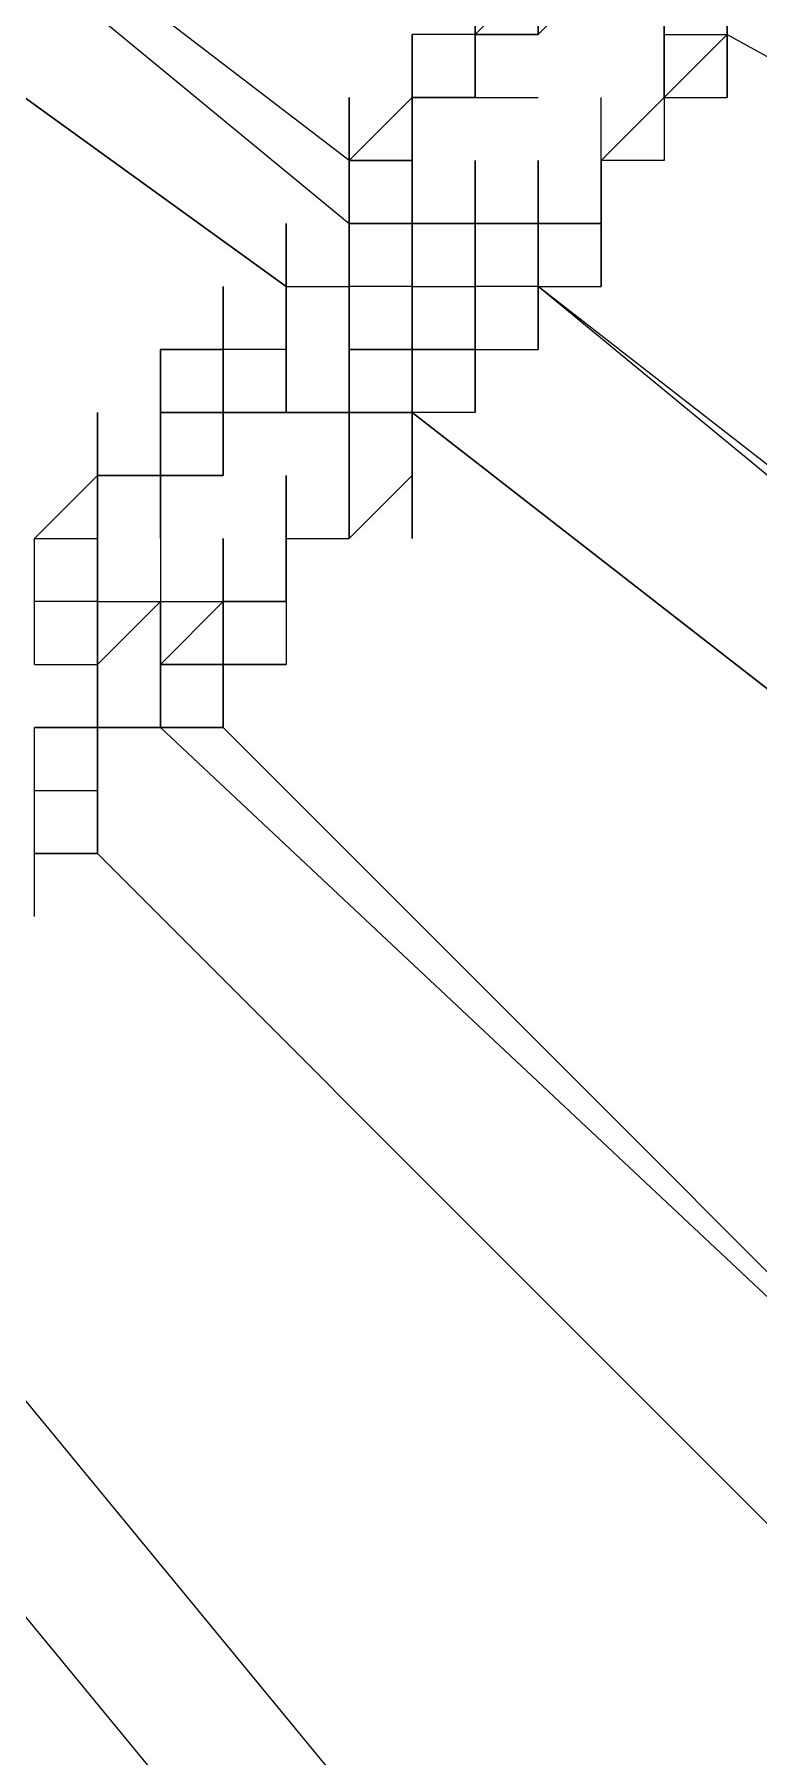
# Model space of a CAD drawing. Header units: inches. Extents: x 3324238 to 135265466, y -1036581 to 20094598.
# Drawn here: x 3353733.148 to 3353734.075, y -519030.691 to -519028.489 of the extents above; entities that cross this region are included whole.
import ezdxf

# ---------------------------------------------------------------- set-up
doc = ezdxf.new("R2010")
doc.units = ezdxf.units.IN
doc.header["$MEASUREMENT"] = 0
doc.layers.add('PDF_Geometry', color=7, linetype='Continuous')

msp = doc.modelspace()

# ---------------------------------------------------------------- linework, layer by layer
at = {"layer": 'PDF_Geometry', "lineweight": 25}
for points in [[(3353733.4706, -519028.8112), (3353733.4706, -519028.7306), (3353733.4706, -519028.8112), (3353733.5512, -519028.8112), (3353733.5512, -519028.7306), (3353733.5512, -519028.8112), (3353733.5512, -519028.8918), (3353733.5512, -519028.8112), (3353733.5512, -519028.8918), (3353733.5512, -519028.9723), (3353733.5512, -519029.0529), (3353733.5512, -519028.9723), (3353733.5512, -519028.8918), (3353733.5512, -519028.8112), (3353733.5512, -519028.7306), (3353733.5512, -519028.6501), (3353733.5512, -519028.5695), (3353733.5512, -519028.6501), (3353733.5512, -519028.5695), (3353733.5512, -519028.6501), (3353732.1814, -519027.6026)], [(3353732.1814, -519027.6026), (3353733.5512, -519028.7306), (3353733.6317, -519028.7306), (3353733.6317, -519028.6501), (3353733.6317, -519028.5695), (3353733.6317, -519028.6501), (3353733.6317, -519028.5695), (3353733.6317, -519028.4889), (3353733.6317, -519028.5695), (3353733.6317, -519028.6501), (3353733.6317, -519028.5695), (3353733.6317, -519028.4889), (3353733.6317, -519028.5695), (3353733.6317, -519028.6501), (3353733.6317, -519028.5695), (3353733.7123, -519028.5695), (3353733.7123, -519028.4889), (3353733.7123, -519028.4083)], [(3353732.0203, -519027.7638), (3353733.4706, -519028.8112), (3353733.5512, -519028.8112), (3353733.5512, -519028.8918), (3353733.6317, -519028.8918), (3353733.6317, -519028.8112), (3353733.6317, -519028.7306), (3353733.6317, -519028.6501), (3353733.6317, -519028.7306), (3353733.6317, -519028.8112), (3353733.5512, -519028.8112), (3353733.5512, -519028.7306), (3353733.5512, -519028.6501), (3353733.5512, -519028.7306), (3353733.5512, -519028.6501), (3353733.5512, -519028.7306), (3353733.6317, -519028.7306), (3353733.6317, -519028.8112), (3353733.6317, -519028.8918), (3353733.5512, -519028.8918), (3353733.5512, -519028.8112), (3353733.5512, -519028.7306), (3353733.5512, -519028.8112), (3353733.5512, -519028.8918), (3353733.5512, -519028.8112), (3353733.5512, -519028.8918), (3353733.5512, -519028.8112), (3353733.5512, -519028.8918), (3353733.5512, -519028.9723), (3353733.5512, -519028.8918)], [(3353733.4706, -519028.8918), (3353733.4706, -519028.8112), (3353732.0203, -519027.7638)], [(3353733.8734, -519028.2472), (3353733.8734, -519028.3278), (3353733.7929, -519028.3278), (3353733.7929, -519028.4083), (3353733.7929, -519028.4889), (3353733.7929, -519028.4083), (3353733.7929, -519028.4889), (3353733.8734, -519028.4083), (3353733.954, -519028.4083), (3353733.954, -519028.4889), (3353733.954, -519028.4083), (3353733.954, -519028.4889), (3353734.0346, -519028.4889), (3353734.0346, -519028.4083), (3353734.0346, -519028.4889), (3353734.0346, -519028.4083), (3353734.0346, -519028.3278), (3353734.0346, -519028.2472), (3353734.0346, -519028.3278), (3353734.0346, -519028.2472), (3353734.0346, -519028.1666), (3353734.1152, -519028.1666), (3353734.1152, -519028.2472), (3353734.1152, -519028.1666)], [(3353733.7123, -519028.4083), (3353733.7123, -519028.4889), (3353733.7929, -519028.4889), (3353733.7929, -519028.4083), (3353733.7123, -519028.4889), (3353733.7123, -519028.4083), (3353733.7123, -519028.4889), (3353733.7123, -519028.5695), (3353733.7123, -519028.4889), (3353733.7123, -519028.4083), (3353733.7929, -519028.3278), (3353733.7929, -519028.2472), (3353733.7929, -519028.3278), (3353733.7929, -519028.4083), (3353733.7929, -519028.4889)], [(3353733.7123, -519028.4889), (3353733.7123, -519028.4083), (3353733.7123, -519028.4889), (3353733.7123, -519028.4083), (3353733.7123, -519028.3278)], [(3353734.0346, -519028.4889), (3353735.646, -519029.3752), (3353734.0346, -519028.4083), (3353734.0346, -519028.4889), (3353734.0346, -519028.4083), (3353734.0346, -519028.4889), (3353734.0346, -519028.5695), (3353734.0346, -519028.4889), (3353733.954, -519028.5695), (3353733.954, -519028.6501), (3353733.8734, -519028.6501), (3353733.8734, -519028.7306), (3353733.8734, -519028.6501), (3353733.954, -519028.5695), (3353733.954, -519028.4889), (3353733.954, -519028.5695), (3353733.954, -519028.4889), (3353733.954, -519028.5695), (3353733.954, -519028.4889), (3353733.954, -519028.5695)], [(3353733.954, -519028.4083), (3353733.954, -519028.4889), (3353733.954, -519028.5695), (3353734.0346, -519028.5695)], [(3353733.954, -519028.5695), (3353733.954, -519028.4889), (3353733.954, -519028.4083)], [(3353734.0346, -519028.4083), (3353734.0346, -519028.4889), (3353734.0346, -519028.4083)], [(3353733.6317, -519028.8112), (3353733.6317, -519028.7306), (3353733.6317, -519028.8112), (3353733.6317, -519028.7306), (3353733.6317, -519028.8112), (3353733.6317, -519028.7306), (3353733.6317, -519028.8112), (3353733.6317, -519028.7306), (3353733.6317, -519028.6501), (3353733.6317, -519028.7306), (3353733.6317, -519028.6501), (3353733.6317, -519028.7306), (3353733.6317, -519028.6501), (3353733.6317, -519028.7306), (3353733.6317, -519028.6501), (3353733.6317, -519028.5695), (3353733.6317, -519028.4889), (3353733.6317, -519028.5695), (3353733.7123, -519028.5695), (3353733.7929, -519028.5695)], [(3353733.6317, -519028.6501), (3353733.6317, -519028.5695), (3353733.6317, -519028.4889)], [(3353733.7123, -519028.4889), (3353733.6317, -519028.4889), (3353733.6317, -519028.5695), (3353733.6317, -519028.6501), (3353733.6317, -519028.5695), (3353733.6317, -519028.6501), (3353733.6317, -519028.5695), (3353733.6317, -519028.6501), (3353733.6317, -519028.5695)], [(3353733.7123, -519028.5695), (3353733.7123, -519028.4889)], [(3353733.7929, -519028.4889), (3353733.7123, -519028.4889), (3353733.7123, -519028.5695)], [(3353733.5512, -519028.6501), (3353733.5512, -519028.5695)], [(3353733.7123, -519028.5695), (3353733.6317, -519028.5695), (3353733.5512, -519028.6501)], [(3353733.5512, -519028.6501), (3353733.5512, -519028.5695)], [(3353733.5512, -519028.65), (3353733.5512, -519028.5695)], [(3353733.8734, -519028.7306), (3353733.8734, -519028.6501), (3353733.8734, -519028.5695)], [(3353733.8734, -519028.7306), (3353733.8734, -519028.6501), (3353733.8734, -519028.5695)], [(3353733.8734, -519028.65), (3353733.8734, -519028.5695)], [(3353733.4706, -519029.1335), (3353733.4706, -519029.2141), (3353733.4706, -519029.1335), (3353733.5512, -519029.1335), (3353733.6317, -519029.0529), (3353733.6317, -519028.9723), (3353733.6317, -519028.8918), (3353733.6317, -519028.8112), (3353733.6317, -519028.7306), (3353733.6317, -519028.6501), (3353733.6317, -519028.7306), (3353733.6317, -519028.6501), (3353733.6317, -519028.7306), (3353733.6317, -519028.8112), (3353733.6317, -519028.7306), (3353733.6317, -519028.6501), (3353733.6317, -519028.7306), (3353733.6317, -519028.8112), (3353733.6317, -519028.7306), (3353733.6317, -519028.8112), (3353733.6317, -519028.8918), (3353733.6317, -519028.8112), (3353733.5512, -519028.8112), (3353733.5512, -519028.7306), (3353733.5512, -519028.8112), (3353733.5512, -519028.8918), (3353733.5512, -519028.8112), (3353733.5512, -519028.8918), (3353733.6317, -519028.8918), (3353733.6317, -519028.8112), (3353733.6317, -519028.8918), (3353733.6317, -519028.8112), (3353733.6317, -519028.8918), (3353733.7123, -519028.8918), (3353733.7929, -519028.8918), (3353733.7929, -519028.8112), (3353733.7929, -519028.7306), (3353733.7929, -519028.8112), (3353733.7929, -519028.7306), (3353733.7929, -519028.6501), (3353733.7929, -519028.7306), (3353733.7929, -519028.6501), (3353733.7929, -519028.7306), (3353733.7929, -519028.8112), (3353733.8734, -519028.8112), (3353733.8734, -519028.7306), (3353733.8734, -519028.6501), (3353733.8734, -519028.7306), (3353733.8734, -519028.8112), (3353733.8734, -519028.7306), (3353733.8734, -519028.8112), (3353733.8734, -519028.7306), (3353733.8734, -519028.8112)], [(3353733.5511, -519028.6501), (3353733.5511, -519028.7306)], [(3353733.6317, -519028.6501), (3353733.5512, -519028.6501), (3353733.6317, -519028.6501)], [(3353733.6317, -519028.65), (3353733.6317, -519028.7306), (3353733.6317, -519028.8112), (3353733.6317, -519028.8918), (3353733.6317, -519028.9723), (3353733.6317, -519029.0529)], [(3353733.6317, -519028.7306), (3353733.6317, -519028.65)], [(3353733.6317, -519028.7306), (3353733.6317, -519028.6501)], [(3353733.6317, -519028.7306), (3353733.6317, -519028.6501)], [(3353733.7123, -519028.7306), (3353733.7123, -519028.65)], [(3353735.2432, -519029.9392), (3353733.7929, -519028.8112), (3353733.7123, -519028.8112), (3353733.7123, -519028.8918), (3353733.7123, -519028.8112), (3353733.7123, -519028.7306), (3353733.7123, -519028.6501), (3353733.7123, -519028.7306), (3353733.7929, -519028.7306), (3353733.7929, -519028.6501), (3353733.7929, -519028.7306), (3353733.7929, -519028.8112), (3353733.7123, -519028.8112), (3353733.7123, -519028.8918), (3353733.7123, -519028.9723), (3353733.7123, -519028.8918), (3353733.7123, -519028.8112), (3353733.7123, -519028.7306), (3353733.7123, -519028.8112), (3353733.7123, -519028.8918), (3353733.7123, -519028.8112)], [(3353733.7123, -519028.7306), (3353733.7123, -519028.6501)], [(3353733.7123, -519028.7306), (3353733.7123, -519028.6501)], [(3353733.7929, -519028.7306), (3353733.7929, -519028.6501)], [(3353733.7929, -519028.7306), (3353733.7929, -519028.6501)], [(3353733.7929, -519028.7306), (3353733.7929, -519028.6501)], [(3353733.8734, -519028.7306), (3353733.8734, -519028.65)], [(3353733.8734, -519028.7306), (3353733.8734, -519028.6501), (3353733.8734, -519028.7306)], [(3353733.4706, -519028.8918), (3353733.4706, -519028.8112), (3353733.4706, -519028.8918), (3353733.4706, -519028.8112), (3353733.4706, -519028.7306)], [(3353733.4706, -519028.7306), (3353733.4706, -519028.8112), (3353733.5512, -519028.8112)], [(3353733.4706, -519028.8112), (3353733.4706, -519028.7306)], [(3353733.5512, -519028.8112), (3353733.5512, -519028.7306)], [(3353733.5512, -519028.8112), (3353733.5512, -519028.7306)], [(3353733.5512, -519028.8112), (3353733.5512, -519028.7306)], [(3353733.5512, -519028.8112), (3353733.5512, -519028.7306)], [(3353733.6317, -519028.7306), (3353733.5512, -519028.7306)], [(3353733.5512, -519028.8112), (3353733.5512, -519028.7306)], [(3353733.5512, -519028.8112), (3353733.5512, -519028.7306)], [(3353733.5512, -519028.8112), (3353733.5512, -519028.7306)], [(3353733.6317, -519028.7306), (3353733.6317, -519028.8112), (3353733.6317, -519028.8918), (3353733.6317, -519028.8112), (3353733.6317, -519028.7306), (3353733.6317, -519028.8112), (3353733.7123, -519028.8112), (3353733.7123, -519028.8918), (3353733.7123, -519028.8112), (3353733.7123, -519028.7306)], [(3353733.7123, -519028.7306), (3353733.6317, -519028.7306)], [(3353733.6317, -519028.8918), (3353733.6317, -519028.8112), (3353733.6317, -519028.7306)], [(3353733.6317, -519028.8112), (3353733.6317, -519028.7306)], [(3353733.6317, -519028.7306), (3353733.7123, -519028.7306)], [(3353733.6317, -519028.7306), (3353733.6317, -519028.8112), (3353733.6317, -519028.7306)], [(3353733.7123, -519028.7306), (3353733.7929, -519028.7306), (3353733.7123, -519028.7306)], [(3353733.7123, -519028.8112), (3353733.7123, -519028.7306)], [(3353733.7929, -519028.8112), (3353733.7929, -519028.7306), (3353733.7123, -519028.7306)], [(3353733.7123, -519028.8112), (3353733.7123, -519028.7306)], [(3353733.7928, -519028.8112), (3353733.7928, -519028.7306)], [(3353735.082, -519030.0198), (3353735.1626, -519030.0198), (3353735.1626, -519029.9392), (3353733.7929, -519028.8112), (3353733.7929, -519028.7306)], [(3353733.7929, -519028.8112), (3353733.7929, -519028.7306), (3353733.7929, -519028.8112)], [(3353733.7929, -519028.7306), (3353733.8734, -519028.7306), (3353733.7929, -519028.7306)], [(3353733.7929, -519028.8112), (3353733.7929, -519028.7306)], [(3353733.7929, -519028.8112), (3353733.7929, -519028.7306)], [(3353733.7929, -519028.8112), (3353733.7929, -519028.7306)], [(3353733.7929, -519028.8112), (3353733.7929, -519028.7306)], [(3353733.7929, -519028.8112), (3353733.7929, -519028.7306)], [(3353733.7929, -519028.8112), (3353733.7929, -519028.7306)], [(3353733.7929, -519028.8112), (3353733.7929, -519028.7306)], [(3353733.4706, -519028.8918), (3353733.4706, -519028.9723), (3353733.4706, -519028.8918), (3353733.4706, -519028.8112), (3353733.4706, -519028.8918), (3353733.4706, -519028.8112), (3353733.4706, -519028.8918), (3353733.39, -519028.8918), (3353733.39, -519028.9723), (3353733.3094, -519028.9723), (3353733.3094, -519029.0529), (3353733.2289, -519029.0529), (3353733.2289, -519028.9723), (3353733.2289, -519029.0529), (3353733.2289, -519028.9723), (3353733.2289, -519029.0529), (3353733.2289, -519029.1335), (3353733.2289, -519029.2141), (3353733.2289, -519029.1335), (3353733.2289, -519029.2141), (3353733.2289, -519029.1335), (3353733.2289, -519029.2141), (3353733.2289, -519029.1335), (3353733.2289, -519029.2141), (3353733.2289, -519029.1335), (3353733.2289, -519029.0529), (3353733.2289, -519029.1335), (3353733.2289, -519029.2141), (3353733.2289, -519029.2946), (3353733.2289, -519029.2141), (3353733.2289, -519029.1335), (3353733.2289, -519029.2141), (3353733.3094, -519029.2141)], [(3353733.4706, -519028.8112), (3353733.4706, -519028.8918)], [(3353733.4706, -519028.8112), (3353733.4706, -519028.8918)], [(3353733.5511, -519028.8918), (3353733.5511, -519028.8112)], [(3353733.5512, -519028.8112), (3353733.5512, -519028.8918), (3353733.5512, -519028.9723), (3353733.5512, -519029.0529), (3353733.5512, -519029.1335), (3353733.5512, -519029.0529), (3353733.5512, -519028.9723), (3353733.5512, -519029.0529), (3353733.5512, -519029.1335), (3353733.5512, -519029.0529), (3353733.5512, -519029.1335)], [(3353733.5512, -519028.8918), (3353733.5512, -519028.8112)], [(3353733.5512, -519028.8918), (3353733.5512, -519028.8112)], [(3353733.5512, -519028.8918), (3353733.5512, -519028.8112)], [(3353733.5512, -519028.8918), (3353733.5512, -519028.8112)], [(3353733.5512, -519028.8918), (3353733.5512, -519028.8112)], [(3353733.5512, -519028.9723), (3353733.5512, -519028.8918), (3353733.5512, -519028.8112)], [(3353733.6317, -519028.8918), (3353733.6317, -519028.8112)], [(3353733.7123, -519028.8918), (3353733.7123, -519028.8112)], [(3353733.7123, -519028.8112), (3353733.7123, -519028.8918)], [(3353733.7123, -519028.8918), (3353733.7123, -519028.8112)], [(3353733.7123, -519028.8918), (3353733.7123, -519028.8112)], [(3353733.7929, -519028.8918), (3353733.7929, -519028.8112)], [(3353733.39, -519028.9723), (3353733.39, -519028.8918)], [(3353733.39, -519028.9723), (3353733.39, -519028.8918)], [(3353733.4706, -519028.8918), (3353733.39, -519028.8918)], [(3353733.39, -519028.9723), (3353733.39, -519028.8918)], [(3353733.4706, -519028.9723), (3353733.4706, -519028.8918)], [(3353733.5512, -519028.8918), (3353733.5512, -519028.9723)], [(3353733.5512, -519028.9723), (3353733.5512, -519028.8918)], [(3353733.6317, -519028.9723), (3353733.5512, -519028.9723), (3353733.5512, -519028.8918), (3353733.5512, -519028.9723)], [(3353733.5512, -519028.9723), (3353733.5512, -519028.8918)], [(3353733.7123, -519028.9723), (3353733.6317, -519028.9723), (3353733.6317, -519028.8918), (3353733.7123, -519028.8918), (3353733.6317, -519028.8918), (3353733.6317, -519028.9723), (3353733.6317, -519028.8918), (3353733.6317, -519028.9723), (3353733.6317, -519029.0529), (3353733.6317, -519029.1335), (3353733.6317, -519029.0529)], [(3353733.6317, -519028.9723), (3353733.6317, -519028.8918)], [(3353733.6317, -519028.8918), (3353733.6317, -519028.9723), (3353733.6317, -519029.0529)], [(3353733.3094, -519029.0529), (3353733.2289, -519029.0529), (3353733.2289, -519028.9723)], [(3353733.2289, -519029.0529), (3353733.2289, -519028.9723)], [(3353733.2289, -519029.1335), (3353733.2289, -519029.0529), (3353733.2289, -519028.9723)], [(3353733.39, -519028.9723), (3353733.3094, -519028.9723)], [(3353733.3094, -519029.0529), (3353733.3094, -519028.9723)], [(3353733.3094, -519029.0529), (3353733.3094, -519028.9723)], [(3353733.3094, -519029.0529), (3353733.3094, -519028.9723)], [(3353733.3094, -519029.0529), (3353733.3094, -519028.9723)], [(3353733.3094, -519029.0529), (3353733.3094, -519028.9723)], [(3353733.3094, -519029.0529), (3353733.3094, -519028.9723)], [(3353733.3094, -519029.0529), (3353733.3094, -519028.9723)], [(3353733.3094, -519028.9723), (3353733.3094, -519029.0529)], [(3353733.3094, -519028.9723), (3353733.3094, -519029.0529)], [(3353733.4706, -519028.9723), (3353733.39, -519028.9723)], [(3353733.4706, -519028.9723), (3353733.5512, -519028.9723), (3353733.4706, -519028.9723)], [(3353733.5511, -519029.0529), (3353733.5511, -519028.9724)], [(3353733.5512, -519028.9723), (3353733.6317, -519028.9723)], [(3353733.5512, -519029.0529), (3353733.5512, -519028.9723)], [(3353733.5512, -519029.0529), (3353733.5512, -519028.9723)], [(3353733.6317, -519028.9723), (3353735.082, -519030.1003), (3353733.6317, -519028.9723)], [(3353733.6317, -519029.0529), (3353733.6317, -519028.9724)], [(3353733.1483, -519029.3752), (3353733.2289, -519029.3752), (3353733.2289, -519029.4558), (3353733.2289, -519029.3752), (3353733.2289, -519029.2946), (3353733.2289, -519029.2141), (3353733.2289, -519029.1335), (3353733.2289, -519029.0529), (3353733.3094, -519029.0529), (3353733.3094, -519029.1335), (3353733.3094, -519029.0529), (3353733.3094, -519029.1335), (3353733.3094, -519029.2141), (3353733.3094, -519029.2946), (3353733.3094, -519029.3752), (3353733.39, -519029.3752), (3353733.39, -519029.2946), (3353733.3094, -519029.2946), (3353733.3094, -519029.2141), (3353733.39, -519029.2141), (3353733.39, -519029.1335)], [(3353733.2289, -519029.1335), (3353733.2289, -519029.0529)], [(3353733.3094, -519029.0529), (3353733.2289, -519029.0529)], [(3353733.2289, -519029.1335), (3353733.2289, -519029.0529)], [(3353733.2289, -519029.1335), (3353733.2289, -519029.0529)], [(3353733.2289, -519029.1335), (3353733.2289, -519029.0529)], [(3353733.3094, -519029.0529), (3353733.39, -519029.0529), (3353733.3094, -519029.0529)], [(3353733.3094, -519029.1335), (3353733.3094, -519029.0529)], [(3353733.4706, -519029.1335), (3353733.4706, -519029.2141), (3353733.4706, -519029.1335), (3353733.4706, -519029.2141), (3353733.4706, -519029.1335), (3353733.4706, -519029.0529), (3353733.4706, -519029.1335), (3353733.4706, -519029.0529)], [(3353733.5511, -519029.1335), (3353733.5511, -519029.0529)], [(3353733.1483, -519029.2946), (3353733.2289, -519029.2946), (3353733.2289, -519029.3752), (3353733.3094, -519029.3752), (3353733.39, -519029.3752), (3353733.3094, -519029.3752), (3353733.3094, -519029.2946), (3353733.3094, -519029.2141), (3353733.3094, -519029.2946), (3353733.3094, -519029.2141), (3353733.39, -519029.2141), (3353733.4706, -519029.2141), (3353733.4706, -519029.1335), (3353733.4706, -519029.2141), (3353733.4706, -519029.1335), (3353733.4706, -519029.2141), (3353733.4706, -519029.1335)], [(3353733.1483, -519029.214), (3353733.1483, -519029.1335)], [(3353733.2289, -519029.2141), (3353733.2289, -519029.1335)], [(3353733.2289, -519029.2141), (3353733.2289, -519029.1335)], [(3353733.39, -519029.2141), (3353733.39, -519029.1335)], [(3353733.4706, -519029.2141), (3353733.4706, -519029.1335)], [(3353733.4706, -519029.2141), (3353733.4706, -519029.1335)], [(3353733.2289, -519029.2141), (3353733.1483, -519029.2141)], [(3353733.1483, -519029.2946), (3353733.1483, -519029.2141)], [(3353733.2289, -519029.2946), (3353733.2289, -519029.2141)], [(3353733.2289, -519029.2946), (3353733.2289, -519029.2141)], [(3353733.2289, -519029.2946), (3353733.2289, -519029.2141)], [(3353733.2289, -519029.2946), (3353733.3094, -519029.2141)], [(3353733.2289, -519029.2946), (3353733.2289, -519029.2141)], [(3353733.2289, -519029.2141), (3353733.2289, -519029.2946)], [(3353733.2289, -519029.2141), (3353733.2289, -519029.2946)], [(3353733.2289, -519029.2946), (3353733.2289, -519029.2141)], [(3353733.3094, -519029.2946), (3353733.3094, -519029.214)], [(3353734.5986, -519030.6643), (3353734.5986, -519030.5838), (3353733.3094, -519029.3752), (3353733.3094, -519029.2946), (3353733.39, -519029.2141), (3353733.39, -519029.2946), (3353733.39, -519029.2141), (3353733.4706, -519029.2141), (3353733.4706, -519029.2946)], [(3353733.39, -519029.2141), (3353733.4706, -519029.2141)], [(3353733.39, -519029.2141), (3353733.4706, -519029.2141), (3353733.39, -519029.2141)], [(3353733.39, -519029.2141), (3353733.4706, -519029.2141)], [(3353733.1483, -519029.2946), (3353733.2289, -519029.2946)], [(3353733.2289, -519029.3752), (3353733.2289, -519029.2946)], [(3353733.2289, -519029.3752), (3353733.2289, -519029.2946)], [(3353733.2289, -519029.3752), (3353733.2289, -519029.2946)], [(3353733.2289, -519029.3752), (3353733.2289, -519029.2946)], [(3353733.2289, -519029.3752), (3353733.2289, -519029.2946)], [(3353733.2289, -519029.3752), (3353733.2289, -519029.2946)], [(3353733.2289, -519029.3752), (3353733.2289, -519029.2946)], [(3353733.2289, -519029.3752), (3353733.2289, -519029.2946)], [(3353733.2289, -519029.3752), (3353733.2289, -519029.2946)], [(3353733.2289, -519029.3752), (3353733.2289, -519029.2946)], [(3353733.2289, -519029.3752), (3353733.2289, -519029.2946)], [(3353733.3094, -519029.3752), (3353733.3094, -519029.2946)], [(3353733.3094, -519029.2946), (3353733.39, -519029.2946)], [(3353733.3094, -519029.3752), (3353733.3094, -519029.2946)], [(3353733.3094, -519029.3752), (3353733.3094, -519029.2946)], [(3353733.3094, -519029.3752), (3353733.3094, -519029.2946)], [(3353733.3095, -519029.3752), (3353733.3095, -519029.2946)], [(3353733.39, -519029.3752), (3353733.39, -519029.2946), (3353733.39, -519029.3752)], [(3353733.39, -519029.3752), (3353733.39, -519029.2946)], [(3353733.39, -519029.3752), (3353733.39, -519029.2946)], [(3353733.39, -519029.2946), (3353733.4706, -519029.2946), (3353733.39, -519029.2946)], [(3353733.39, -519029.3752), (3353733.39, -519029.2946)], [(3353733.1483, -519029.4558), (3353733.1483, -519029.3752)], [(3353733.1483, -519029.4558), (3353733.2289, -519029.4558), (3353733.2289, -519029.3752), (3353733.2289, -519029.4558), (3353733.2289, -519029.3752), (3353733.2289, -519029.4558), (3353733.2289, -519029.3752), (3353733.1483, -519029.3752)], [(3353733.1483, -519029.4558), (3353733.1483, -519029.3752)], [(3353733.2289, -519029.4558), (3353733.2289, -519029.3752), (3353733.2289, -519029.4558), (3353733.2289, -519029.5363), (3353733.2289, -519029.4558), (3353733.2289, -519029.3752), (3353733.2289, -519029.4558), (3353733.2289, -519029.5363)], [(3353733.2289, -519029.3752), (3353733.3094, -519029.3752), (3353733.2289, -519029.3752)], [(3353733.39, -519029.3752), (3353733.3094, -519029.3752)], [(3353734.5986, -519030.5837), (3353733.39, -519029.3752)], [(3353733.1483, -519029.5363), (3353733.1483, -519029.4558)], [(3353733.1483, -519029.5363), (3353733.1483, -519029.4558)], [(3353733.1483, -519029.6169), (3353733.1483, -519029.5363)], [(3353733.954, -519031.1478), (3353733.954, -519031.2283), (3353732.826, -519029.8586)], [(3353733.954, -519031.2283), (3353732.826, -519029.8586)], [(3353733.7929, -519031.3089), (3353732.6649, -519029.9392)], [(3353733.7929, -519031.3089), (3353732.6649, -519029.9392)]]:
    msp.add_lwpolyline(points, dxfattribs=at)
for points in [[(3353733.8734, -519028.2472), (3353733.954, -519028.2472), (3353733.954, -519028.3278), (3353733.954, -519028.4083), (3353733.954, -519028.4889), (3353733.954, -519028.4083), (3353733.954, -519028.3278), (3353733.8734, -519028.2472), (3353733.8734, -519028.3278), (3353733.8734, -519028.2472), (3353733.8734, -519028.3278)], [(3353733.954, -519028.3278), (3353733.954, -519028.4083), (3353733.954, -519028.4889), (3353733.954, -519028.4083)], [(3353733.5512, -519028.5695), (3353733.5512, -519028.6501)], [(3353733.7929, -519028.6501), (3353733.7929, -519028.7306)], [(3353733.4706, -519028.7306), (3353733.4706, -519028.8112), (3353733.4706, -519028.8918), (3353733.4706, -519028.8112)], [(3353733.7929, -519028.7306), (3353733.7929, -519028.8112), (3353733.7929, -519028.8918), (3353733.7929, -519028.8112)], [(3353733.39, -519028.8112), (3353733.39, -519028.8918), (3353733.3094, -519028.8918), (3353733.3094, -519028.9723), (3353733.3094, -519028.8918), (3353733.39, -519028.8918)], [(3353733.39, -519028.9723), (3353733.4706, -519028.9723), (3353733.39, -519028.9723), (3353733.39, -519029.0529), (3353733.39, -519028.9723), (3353733.3094, -519028.9723), (3353733.3094, -519029.0529), (3353733.3094, -519028.9723), (3353733.3094, -519028.8918), (3353733.3094, -519028.9723)], [(3353733.5512, -519028.8918), (3353733.5512, -519028.9723)], [(3353733.3094, -519028.9723), (3353733.3094, -519029.0529)], [(3353733.3094, -519028.9723), (3353733.3094, -519029.0529)], [(3353733.39, -519028.9723), (3353733.39, -519029.0529)], [(3353733.2289, -519029.1335), (3353733.2289, -519029.0529), (3353733.1483, -519029.1335)], [(3353733.2289, -519029.1335), (3353733.2289, -519029.2141), (3353733.2289, -519029.2946), (3353733.2289, -519029.3752), (3353733.2289, -519029.2946), (3353733.2289, -519029.2141), (3353733.2289, -519029.1335), (3353733.2289, -519029.0529), (3353733.2289, -519029.1335), (3353733.2289, -519029.0529), (3353733.1483, -519029.1335), (3353733.2289, -519029.1335), (3353733.2289, -519029.0529), (3353733.2289, -519029.1335), (3353733.2289, -519029.0529), (3353733.2289, -519029.1335), (3353733.2289, -519029.0529), (3353733.2289, -519029.1335), (3353733.2289, -519029.0529)], [(3353733.2289, -519029.1335), (3353733.2289, -519029.2141)], [(3353733.39, -519029.1335), (3353733.39, -519029.2141)], [(3353733.2289, -519029.2141), (3353733.2289, -519029.2946)], [(3353733.3094, -519029.2946), (3353733.3094, -519029.3752)], [(3353733.3094, -519029.2946), (3353733.3094, -519029.3752)], [(3353733.3094, -519029.2946), (3353733.3094, -519029.3752)], [(3353733.1483, -519029.5363), (3353733.2289, -519029.5363)], [(3353734.4374, -519030.7449), (3353733.2289, -519029.5363)]]:
    msp.add_lwpolyline(points, close=True, dxfattribs=at)

doc.saveas('drawing.dxf')
